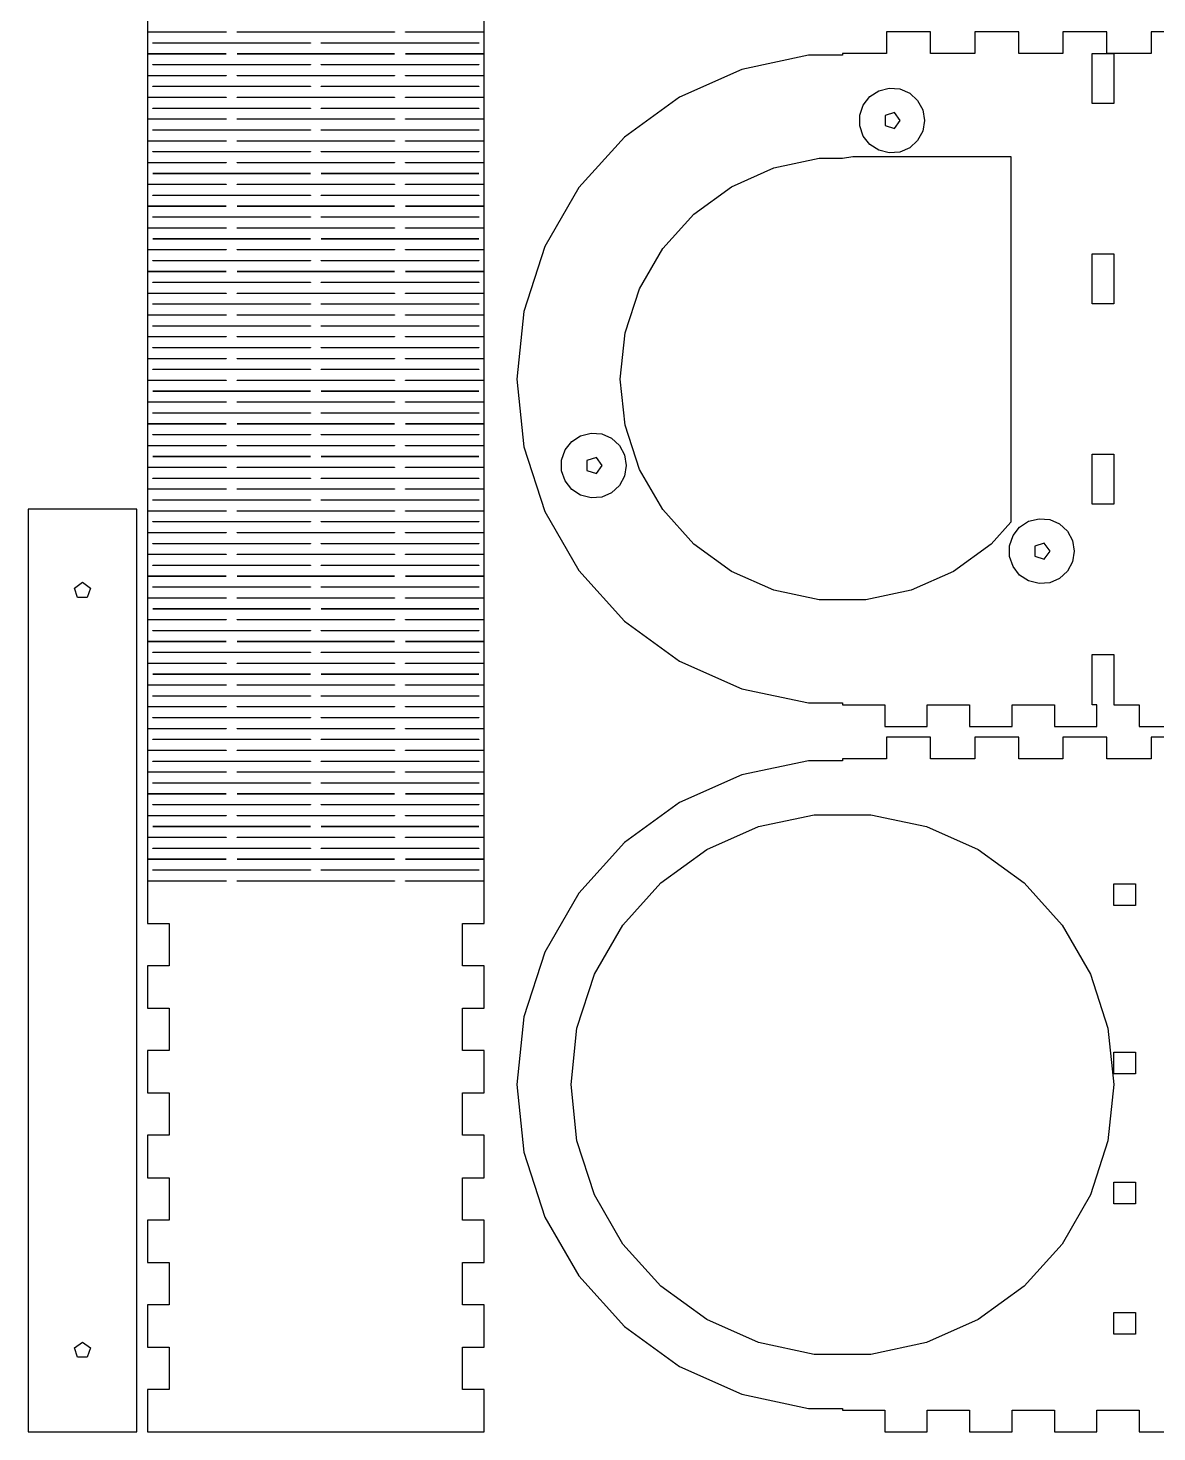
# Model space of a CAD drawing. Header units: metres. Extents: x -86 to 563, y 0 to 788.
# Drawn here: x -86 to 121.9, y 0 to 258.7 of the extents above; entities that cross this region are included whole.
import ezdxf

# ---------------------------------------------------------------- set-up
doc = ezdxf.new("R2010")
doc.units = ezdxf.units.M

msp = doc.modelspace()

# ---------------------------------------------------------------- linework, layer by layer
for p, q in [((-64, 261.922), (-64, 257.961)), ((-2, 257.961), (-2, 261.922)), ((-64, 257.961), (-49.5, 257.961)), ((-49.5, 257.911), (-64, 257.911)), ((-64, 257.911), (-64, 253.951)), ((-49.5, 257.961), (-49.5, 257.911)), ((-47.5, 257.911), (-47.5, 257.961)), ((-47.5, 257.961), (-18.5, 257.961)), ((-18.5, 257.911), (-47.5, 257.911)), ((-18.5, 257.961), (-18.5, 257.911)), ((-16.5, 257.911), (-16.5, 257.961)), ((-16.5, 257.961), (-2, 257.961)), ((-2, 257.911), (-16.5, 257.911)), ((-2, 253.951), (-2, 257.911)), ((80.24, 258), (72.12, 258)), ((72.12, 258), (72.12, 254)), ((80.24, 254), (80.24, 258)), ((96.48, 258), (88.36, 258)), ((88.36, 258), (88.36, 254)), ((96.48, 254), (96.48, 258)), ((112.72, 258), (104.6, 258)), ((104.6, 258), (104.6, 254)), ((112.72, 254), (112.72, 258)), ((128.96, 258), (120.84, 258)), ((120.84, 258), (120.84, 254)), ((-64, 253.951), (-49.5, 253.951)), ((-49.5, 253.901), (-64, 253.901)), ((-64, 253.901), (-64, 249.94)), ((-63, 255.906), (-63, 255.956)), ((-63, 255.956), (-34, 255.956)), ((-34, 255.906), (-63, 255.906)), ((-49.5, 253.951), (-49.5, 253.901)), ((-47.5, 253.901), (-47.5, 253.951)), ((-47.5, 253.951), (-18.5, 253.951)), ((-18.5, 253.901), (-47.5, 253.901)), ((-34, 255.956), (-34, 255.906)), ((-32, 255.906), (-32, 255.956)), ((-32, 255.956), (-3, 255.956)), ((-3, 255.906), (-32, 255.906)), ((-18.5, 253.951), (-18.5, 253.901)), ((-16.5, 253.901), (-16.5, 253.951)), ((-16.5, 253.951), (-2, 253.951)), ((-2, 253.901), (-16.5, 253.901)), ((-3, 255.956), (-3, 255.906)), ((-2, 249.94), (-2, 253.901)), ((57.7283, 253.671), (45.459, 251.063)), ((64, 253.671), (57.7283, 253.671)), ((72.12, 254), (64, 254)), ((64, 254), (64, 253.671)), ((88.36, 254), (80.24, 254)), ((104.6, 254), (96.48, 254)), ((110, 244.769), (110, 254)), ((110, 254), (114, 254)), ((120.84, 254), (112.72, 254)), ((114, 254), (114, 244.769)), ((-63, 251.895), (-63, 251.945)), ((-63, 251.945), (-34, 251.945)), ((-34, 251.895), (-63, 251.895)), ((-34, 251.945), (-34, 251.895)), ((-32, 251.895), (-32, 251.945)), ((-32, 251.945), (-3, 251.945)), ((-3, 251.895), (-32, 251.895)), ((-3, 251.945), (-3, 251.895)), ((45.459, 251.063), (34, 245.962)), ((-64, 249.94), (-49.5, 249.94)), ((-49.5, 249.89), (-64, 249.89)), ((-64, 249.89), (-64, 245.93)), ((-49.5, 249.94), (-49.5, 249.89)), ((-47.5, 249.89), (-47.5, 249.94)), ((-47.5, 249.94), (-18.5, 249.94)), ((-18.5, 249.89), (-47.5, 249.89)), ((-18.5, 249.94), (-18.5, 249.89)), ((-16.5, 249.89), (-16.5, 249.94)), ((-16.5, 249.94), (-2, 249.94)), ((-2, 249.89), (-16.5, 249.89)), ((-2, 245.93), (-2, 249.89)), ((-64, 245.93), (-49.5, 245.93)), ((-49.5, 245.88), (-64, 245.88)), ((-64, 245.88), (-64, 241.919)), ((-63, 247.885), (-63, 247.935)), ((-63, 247.935), (-34, 247.935)), ((-34, 247.885), (-63, 247.885)), ((-49.5, 245.93), (-49.5, 245.88)), ((-47.5, 245.88), (-47.5, 245.93)), ((-47.5, 245.93), (-18.5, 245.93)), ((-18.5, 245.88), (-47.5, 245.88)), ((-34, 247.935), (-34, 247.885)), ((-32, 247.885), (-32, 247.935)), ((-32, 247.935), (-3, 247.935)), ((-3, 247.885), (-32, 247.885)), ((-18.5, 245.93), (-18.5, 245.88)), ((-16.5, 245.88), (-16.5, 245.93)), ((-16.5, 245.93), (-2, 245.93)), ((-2, 245.88), (-16.5, 245.88)), ((-3, 247.935), (-3, 247.885)), ((-2, 241.919), (-2, 245.88)), ((34, 245.962), (23.8522, 238.589)), ((67.8326, 244.493), (69.0457, 246.051)), ((69.0457, 246.051), (70.6992, 247.131)), ((70.6992, 247.131), (72.6139, 247.616)), ((72.6139, 247.616), (74.5823, 247.453)), ((74.5823, 247.453), (76.3911, 246.66)), ((76.3911, 246.66), (77.8443, 245.322)), ((-63, 243.874), (-63, 243.924)), ((-63, 243.924), (-34, 243.924)), ((-34, 243.874), (-63, 243.874)), ((-34, 243.924), (-34, 243.874)), ((-32, 243.874), (-32, 243.924)), ((-32, 243.924), (-3, 243.924)), ((-3, 243.874), (-32, 243.874)), ((-3, 243.924), (-3, 243.874)), ((67.1913, 242.624), (67.8326, 244.493)), ((77.8443, 245.322), (78.7843, 243.585)), ((78.7843, 243.585), (79.1094, 241.637)), ((114, 244.769), (110, 244.769)), ((-64, 241.919), (-49.5, 241.919)), ((-49.5, 241.869), (-64, 241.869)), ((-64, 241.869), (-64, 237.908)), ((-49.5, 241.919), (-49.5, 241.869)), ((-47.5, 241.869), (-47.5, 241.919)), ((-47.5, 241.919), (-18.5, 241.919)), ((-18.5, 241.869), (-47.5, 241.869)), ((-18.5, 241.919), (-18.5, 241.869)), ((-16.5, 241.869), (-16.5, 241.919)), ((-16.5, 241.919), (-2, 241.919)), ((-2, 241.869), (-16.5, 241.869)), ((-2, 237.908), (-2, 241.869)), ((67.1913, 240.649), (67.1913, 242.624)), ((67.8326, 238.781), (67.1913, 240.649)), ((73.5884, 243.111), (71.8554, 242.548)), ((71.8554, 242.548), (71.8554, 240.726)), ((71.8554, 240.726), (73.5884, 240.163)), ((74.6594, 241.637), (73.5884, 243.111)), ((73.5884, 240.163), (74.6594, 241.637)), ((79.1094, 241.637), (78.7843, 239.689)), ((-63, 239.864), (-63, 239.914)), ((-63, 239.914), (-34, 239.914)), ((-34, 239.864), (-63, 239.864)), ((-34, 239.914), (-34, 239.864)), ((-32, 239.864), (-32, 239.914)), ((-32, 239.914), (-3, 239.914)), ((-3, 239.864), (-32, 239.864)), ((-3, 239.914), (-3, 239.864)), ((23.8522, 238.589), (15.459, 229.267)), ((69.0457, 237.222), (67.8326, 238.781)), ((78.7843, 239.689), (77.8443, 237.952)), ((-64, 237.908), (-49.5, 237.908)), ((-49.5, 237.858), (-64, 237.858)), ((-64, 237.858), (-64, 233.898)), ((-63, 235.853), (-63, 235.903)), ((-63, 235.903), (-34, 235.903)), ((-34, 235.853), (-63, 235.853)), ((-49.5, 237.908), (-49.5, 237.858)), ((-47.5, 237.858), (-47.5, 237.908)), ((-47.5, 237.908), (-18.5, 237.908)), ((-18.5, 237.858), (-47.5, 237.858)), ((-34, 235.903), (-34, 235.853)), ((-32, 235.853), (-32, 235.903)), ((-32, 235.903), (-3, 235.903)), ((-3, 235.853), (-32, 235.853)), ((-18.5, 237.908), (-18.5, 237.858)), ((-16.5, 237.858), (-16.5, 237.908)), ((-16.5, 237.908), (-2, 237.908)), ((-2, 237.858), (-16.5, 237.858)), ((-3, 235.903), (-3, 235.853)), ((-2, 233.898), (-2, 237.858)), ((70.6992, 236.142), (69.0457, 237.222)), ((72.6139, 235.657), (70.6992, 236.142)), ((74.5823, 235.82), (72.6139, 235.657)), ((76.3911, 236.614), (74.5823, 235.82)), ((77.8443, 237.952), (76.3911, 236.614)), ((-64, 233.898), (-49.5, 233.898)), ((-49.5, 233.848), (-64, 233.848)), ((-64, 233.848), (-64, 229.887)), ((-49.5, 233.898), (-49.5, 233.848)), ((-47.5, 233.848), (-47.5, 233.898)), ((-47.5, 233.898), (-18.5, 233.898)), ((-18.5, 233.848), (-47.5, 233.848)), ((-18.5, 233.898), (-18.5, 233.848)), ((-16.5, 233.848), (-16.5, 233.898)), ((-16.5, 233.898), (-2, 233.898)), ((-2, 233.848), (-16.5, 233.848)), ((-2, 229.887), (-2, 233.848)), ((43.5413, 229.435), (51.3558, 232.915)), ((51.3558, 232.915), (59.7229, 234.693)), ((59.7229, 234.693), (64, 234.693)), ((64, 234.693), (65.9369, 235)), ((65.9369, 235), (95, 235)), ((95, 235), (95, 167.614)), ((-63, 231.843), (-63, 231.893)), ((-63, 231.893), (-34, 231.893)), ((-34, 231.843), (-63, 231.843)), ((-34, 231.893), (-34, 231.843)), ((-32, 231.843), (-32, 231.893)), ((-32, 231.893), (-3, 231.893)), ((-3, 231.843), (-32, 231.843)), ((-3, 231.893), (-3, 231.843)), ((-64, 229.887), (-49.5, 229.887)), ((-49.5, 229.837), (-64, 229.837)), ((-64, 229.837), (-64, 225.877)), ((-63, 227.832), (-63, 227.882)), ((-63, 227.882), (-34, 227.882)), ((-34, 227.832), (-63, 227.832)), ((-49.5, 229.887), (-49.5, 229.837)), ((-47.5, 229.837), (-47.5, 229.887)), ((-47.5, 229.887), (-18.5, 229.887)), ((-18.5, 229.837), (-47.5, 229.837)), ((-34, 227.882), (-34, 227.832)), ((-32, 227.832), (-32, 227.882)), ((-32, 227.882), (-3, 227.882)), ((-3, 227.832), (-32, 227.832)), ((-18.5, 229.887), (-18.5, 229.837)), ((-16.5, 229.837), (-16.5, 229.887)), ((-16.5, 229.887), (-2, 229.887)), ((-2, 229.837), (-16.5, 229.837)), ((-3, 227.882), (-3, 227.832)), ((-2, 225.877), (-2, 229.837)), ((15.459, 229.267), (9.1873, 218.404)), ((36.6209, 224.408), (43.5413, 229.435)), ((-64, 225.877), (-49.5, 225.877)), ((-49.5, 225.827), (-64, 225.827)), ((-64, 225.827), (-64, 221.866)), ((-49.5, 225.877), (-49.5, 225.827)), ((-47.5, 225.827), (-47.5, 225.877)), ((-47.5, 225.877), (-18.5, 225.877)), ((-18.5, 225.827), (-47.5, 225.827)), ((-18.5, 225.877), (-18.5, 225.827)), ((-16.5, 225.827), (-16.5, 225.877)), ((-16.5, 225.877), (-2, 225.877)), ((-2, 225.827), (-16.5, 225.827)), ((-2, 221.866), (-2, 225.827)), ((-63, 223.822), (-63, 223.872)), ((-63, 223.872), (-34, 223.872)), ((-34, 223.822), (-63, 223.822)), ((-34, 223.872), (-34, 223.822)), ((-32, 223.822), (-32, 223.872)), ((-32, 223.872), (-3, 223.872)), ((-3, 223.822), (-32, 223.822)), ((-3, 223.872), (-3, 223.822)), ((30.8971, 218.051), (36.6209, 224.408)), ((-64, 221.866), (-49.5, 221.866)), ((-49.5, 221.816), (-64, 221.816)), ((-64, 221.816), (-64, 217.856)), ((-49.5, 221.866), (-49.5, 221.816)), ((-47.5, 221.816), (-47.5, 221.866)), ((-47.5, 221.866), (-18.5, 221.866)), ((-18.5, 221.816), (-47.5, 221.816)), ((-18.5, 221.866), (-18.5, 221.816)), ((-16.5, 221.816), (-16.5, 221.866)), ((-16.5, 221.866), (-2, 221.866)), ((-2, 221.816), (-16.5, 221.816)), ((-2, 217.856), (-2, 221.816)), ((-64, 217.856), (-49.5, 217.856)), ((-49.5, 217.806), (-64, 217.806)), ((-64, 217.806), (-64, 213.845)), ((-63, 219.811), (-63, 219.861)), ((-63, 219.861), (-34, 219.861)), ((-34, 219.811), (-63, 219.811)), ((-49.5, 217.856), (-49.5, 217.806)), ((-47.5, 217.806), (-47.5, 217.856)), ((-47.5, 217.856), (-18.5, 217.856)), ((-18.5, 217.806), (-47.5, 217.806)), ((-34, 219.861), (-34, 219.811)), ((-32, 219.811), (-32, 219.861)), ((-32, 219.861), (-3, 219.861)), ((-3, 219.811), (-32, 219.811)), ((-18.5, 217.856), (-18.5, 217.806)), ((-16.5, 217.806), (-16.5, 217.856)), ((-16.5, 217.856), (-2, 217.856)), ((-2, 217.806), (-16.5, 217.806)), ((-3, 219.861), (-3, 219.811)), ((-2, 213.845), (-2, 217.806)), ((9.1873, 218.404), (5.3111, 206.475)), ((26.6201, 210.643), (30.8971, 218.051)), ((-63, 215.8), (-63, 215.85)), ((-63, 215.85), (-34, 215.85)), ((-34, 215.8), (-63, 215.8)), ((-34, 215.85), (-34, 215.8)), ((-32, 215.8), (-32, 215.85)), ((-32, 215.85), (-3, 215.85)), ((-3, 215.8), (-32, 215.8)), ((-3, 215.85), (-3, 215.8)), ((110, 207.846), (110, 217.077)), ((110, 217.077), (114, 217.077)), ((114, 217.077), (114, 207.846)), ((-64, 213.845), (-49.5, 213.845)), ((-49.5, 213.795), (-64, 213.795)), ((-64, 213.795), (-64, 209.835)), ((-49.5, 213.845), (-49.5, 213.795)), ((-47.5, 213.795), (-47.5, 213.845)), ((-47.5, 213.845), (-18.5, 213.845)), ((-18.5, 213.795), (-47.5, 213.795)), ((-18.5, 213.845), (-18.5, 213.795)), ((-16.5, 213.795), (-16.5, 213.845)), ((-16.5, 213.845), (-2, 213.845)), ((-2, 213.795), (-16.5, 213.795)), ((-2, 209.835), (-2, 213.795)), ((-64, 209.835), (-49.5, 209.835)), ((-49.5, 209.785), (-64, 209.785)), ((-64, 209.785), (-64, 205.824)), ((-63, 211.79), (-63, 211.84)), ((-63, 211.84), (-34, 211.84)), ((-34, 211.79), (-63, 211.79)), ((-49.5, 209.835), (-49.5, 209.785)), ((-47.5, 209.785), (-47.5, 209.835)), ((-47.5, 209.835), (-18.5, 209.835)), ((-18.5, 209.785), (-47.5, 209.785)), ((-34, 211.84), (-34, 211.79)), ((-32, 211.79), (-32, 211.84)), ((-32, 211.84), (-3, 211.84)), ((-3, 211.79), (-32, 211.79)), ((-18.5, 209.835), (-18.5, 209.785)), ((-16.5, 209.785), (-16.5, 209.835)), ((-16.5, 209.835), (-2, 209.835)), ((-2, 209.785), (-16.5, 209.785)), ((-3, 211.84), (-3, 211.79)), ((-2, 205.824), (-2, 209.785)), ((23.9768, 202.507), (26.6201, 210.643)), ((-63, 207.779), (-63, 207.829)), ((-63, 207.829), (-34, 207.829)), ((-34, 207.779), (-63, 207.779)), ((-34, 207.829), (-34, 207.779)), ((-32, 207.779), (-32, 207.829)), ((-32, 207.829), (-3, 207.829)), ((-3, 207.779), (-32, 207.779)), ((-3, 207.829), (-3, 207.779)), ((114, 207.846), (110, 207.846)), ((-64, 205.824), (-49.5, 205.824)), ((-49.5, 205.774), (-64, 205.774)), ((-64, 205.774), (-64, 201.814)), ((-49.5, 205.824), (-49.5, 205.774)), ((-47.5, 205.774), (-47.5, 205.824)), ((-47.5, 205.824), (-18.5, 205.824)), ((-18.5, 205.774), (-47.5, 205.774)), ((-18.5, 205.824), (-18.5, 205.774)), ((-16.5, 205.774), (-16.5, 205.824)), ((-16.5, 205.824), (-2, 205.824)), ((-2, 205.774), (-16.5, 205.774)), ((-2, 201.814), (-2, 205.774)), ((5.3111, 206.475), (4, 194)), ((-64, 201.814), (-49.5, 201.814)), ((-49.5, 201.764), (-64, 201.764)), ((-64, 201.764), (-64, 197.803)), ((-63, 203.769), (-63, 203.819)), ((-63, 203.819), (-34, 203.819)), ((-34, 203.769), (-63, 203.769)), ((-49.5, 201.814), (-49.5, 201.764)), ((-47.5, 201.764), (-47.5, 201.814)), ((-47.5, 201.814), (-18.5, 201.814)), ((-18.5, 201.764), (-47.5, 201.764)), ((-34, 203.819), (-34, 203.769)), ((-32, 203.769), (-32, 203.819)), ((-32, 203.819), (-3, 203.819)), ((-3, 203.769), (-32, 203.769)), ((-18.5, 201.814), (-18.5, 201.764)), ((-16.5, 201.764), (-16.5, 201.814)), ((-16.5, 201.814), (-2, 201.814)), ((-2, 201.764), (-16.5, 201.764)), ((-3, 203.819), (-3, 203.769)), ((-2, 197.803), (-2, 201.764)), ((23.0826, 194), (23.9768, 202.507)), ((-63, 199.758), (-63, 199.808)), ((-63, 199.808), (-34, 199.808)), ((-34, 199.758), (-63, 199.758)), ((-34, 199.808), (-34, 199.758)), ((-32, 199.758), (-32, 199.808)), ((-32, 199.808), (-3, 199.808)), ((-3, 199.758), (-32, 199.758)), ((-3, 199.808), (-3, 199.758)), ((-64, 197.803), (-49.5, 197.803)), ((-49.5, 197.753), (-64, 197.753)), ((-64, 197.753), (-64, 193.792)), ((-49.5, 197.803), (-49.5, 197.753)), ((-47.5, 197.753), (-47.5, 197.803)), ((-47.5, 197.803), (-18.5, 197.803)), ((-18.5, 197.753), (-47.5, 197.753)), ((-18.5, 197.803), (-18.5, 197.753)), ((-16.5, 197.753), (-16.5, 197.803)), ((-16.5, 197.803), (-2, 197.803)), ((-2, 197.753), (-16.5, 197.753)), ((-2, 193.792), (-2, 197.753)), ((-63, 195.748), (-63, 195.798)), ((-63, 195.798), (-34, 195.798)), ((-34, 195.748), (-63, 195.748)), ((-34, 195.798), (-34, 195.748)), ((-32, 195.748), (-32, 195.798)), ((-32, 195.798), (-3, 195.798)), ((-3, 195.748), (-32, 195.748)), ((-3, 195.798), (-3, 195.748)), ((4, 194), (5.3111, 181.525)), ((23.9768, 185.493), (23.0826, 194)), ((-64, 193.792), (-49.5, 193.792)), ((-49.5, 193.742), (-64, 193.742)), ((-64, 193.742), (-64, 189.782)), ((-63, 191.737), (-63, 191.787)), ((-63, 191.787), (-34, 191.787)), ((-34, 191.737), (-63, 191.737)), ((-49.5, 193.792), (-49.5, 193.742)), ((-47.5, 193.742), (-47.5, 193.792)), ((-47.5, 193.792), (-18.5, 193.792)), ((-18.5, 193.742), (-47.5, 193.742)), ((-34, 191.787), (-34, 191.737)), ((-32, 191.737), (-32, 191.787)), ((-32, 191.787), (-3, 191.787)), ((-3, 191.737), (-32, 191.737)), ((-18.5, 193.792), (-18.5, 193.742)), ((-16.5, 193.742), (-16.5, 193.792)), ((-16.5, 193.792), (-2, 193.792)), ((-2, 193.742), (-16.5, 193.742)), ((-3, 191.787), (-3, 191.737)), ((-2, 189.782), (-2, 193.742)), ((-64, 189.782), (-49.5, 189.782)), ((-49.5, 189.732), (-64, 189.732)), ((-64, 189.732), (-64, 185.771)), ((-49.5, 189.782), (-49.5, 189.732)), ((-47.5, 189.732), (-47.5, 189.782)), ((-47.5, 189.782), (-18.5, 189.782)), ((-18.5, 189.732), (-47.5, 189.732)), ((-18.5, 189.782), (-18.5, 189.732)), ((-16.5, 189.732), (-16.5, 189.782)), ((-16.5, 189.782), (-2, 189.782)), ((-2, 189.732), (-16.5, 189.732)), ((-2, 185.771), (-2, 189.732)), ((-63, 187.727), (-63, 187.777)), ((-63, 187.777), (-34, 187.777)), ((-34, 187.727), (-63, 187.727)), ((-34, 187.777), (-34, 187.727)), ((-32, 187.727), (-32, 187.777)), ((-32, 187.777), (-3, 187.777)), ((-3, 187.727), (-32, 187.727)), ((-3, 187.777), (-3, 187.727)), ((-64, 185.771), (-49.5, 185.771)), ((-49.5, 185.721), (-64, 185.721)), ((-64, 185.721), (-64, 181.761)), ((-63, 183.716), (-63, 183.766)), ((-63, 183.766), (-34, 183.766)), ((-34, 183.716), (-63, 183.716)), ((-49.5, 185.771), (-49.5, 185.721)), ((-47.5, 185.721), (-47.5, 185.771)), ((-47.5, 185.771), (-18.5, 185.771)), ((-18.5, 185.721), (-47.5, 185.721)), ((-34, 183.766), (-34, 183.716)), ((-32, 183.716), (-32, 183.766)), ((-32, 183.766), (-3, 183.766)), ((-3, 183.716), (-32, 183.716)), ((-18.5, 185.771), (-18.5, 185.721)), ((-16.5, 185.721), (-16.5, 185.771)), ((-16.5, 185.771), (-2, 185.771)), ((-2, 185.721), (-16.5, 185.721)), ((-3, 183.766), (-3, 183.716)), ((-2, 181.761), (-2, 185.721)), ((15.7804, 183.565), (17.6951, 184.05)), ((17.6951, 184.05), (19.6635, 183.887)), ((19.6635, 183.887), (21.4723, 183.094)), ((26.6201, 177.357), (23.9768, 185.493)), ((-64, 181.761), (-49.5, 181.761)), ((-49.5, 181.711), (-64, 181.711)), ((-64, 181.711), (-64, 177.75)), ((-49.5, 181.761), (-49.5, 181.711)), ((-47.5, 181.711), (-47.5, 181.761)), ((-47.5, 181.761), (-18.5, 181.761)), ((-18.5, 181.711), (-47.5, 181.711)), ((-18.5, 181.761), (-18.5, 181.711)), ((-16.5, 181.711), (-16.5, 181.761)), ((-16.5, 181.761), (-2, 181.761)), ((-2, 181.711), (-16.5, 181.711)), ((-2, 177.75), (-2, 181.711)), ((5.3111, 181.525), (9.1873, 169.596)), ((12.9137, 180.926), (14.1269, 182.485)), ((14.1269, 182.485), (15.7804, 183.565)), ((21.4723, 183.094), (22.9254, 181.756)), ((22.9254, 181.756), (23.8655, 180.019)), ((-63, 179.706), (-63, 179.756)), ((-63, 179.756), (-34, 179.756)), ((-34, 179.706), (-63, 179.706)), ((-34, 179.756), (-34, 179.706)), ((-32, 179.706), (-32, 179.756)), ((-32, 179.756), (-3, 179.756)), ((-3, 179.706), (-32, 179.706)), ((-3, 179.756), (-3, 179.706)), ((12.2724, 179.058), (12.9137, 180.926)), ((12.2724, 177.083), (12.2724, 179.058)), ((18.6695, 179.545), (16.9366, 178.982)), ((16.9366, 178.982), (16.9366, 177.16)), ((19.7406, 178.071), (18.6695, 179.545)), ((23.8655, 180.019), (24.1906, 178.071)), ((110, 170.923), (110, 180.154)), ((110, 180.154), (114, 180.154)), ((114, 180.154), (114, 170.923)), ((-64, 177.75), (-49.5, 177.75)), ((-49.5, 177.7), (-64, 177.7)), ((-64, 177.7), (-64, 173.74)), ((-49.5, 177.75), (-49.5, 177.7)), ((-47.5, 177.7), (-47.5, 177.75)), ((-47.5, 177.75), (-18.5, 177.75)), ((-18.5, 177.7), (-47.5, 177.7)), ((-18.5, 177.75), (-18.5, 177.7)), ((-16.5, 177.7), (-16.5, 177.75)), ((-16.5, 177.75), (-2, 177.75)), ((-2, 177.7), (-16.5, 177.7)), ((-2, 173.74), (-2, 177.7)), ((12.9137, 175.215), (12.2724, 177.083)), ((16.9366, 177.16), (18.6695, 176.596)), ((18.6695, 176.596), (19.7406, 178.071)), ((23.8655, 176.122), (22.9254, 174.385)), ((24.1906, 178.071), (23.8655, 176.122)), ((30.8971, 169.949), (26.6201, 177.357)), ((-64, 173.74), (-49.5, 173.74)), ((-49.5, 173.69), (-64, 173.69)), ((-64, 173.69), (-64, 169.729)), ((-63, 175.695), (-63, 175.745)), ((-63, 175.745), (-34, 175.745)), ((-34, 175.695), (-63, 175.695)), ((-49.5, 173.74), (-49.5, 173.69)), ((-47.5, 173.69), (-47.5, 173.74)), ((-47.5, 173.74), (-18.5, 173.74)), ((-18.5, 173.69), (-47.5, 173.69)), ((-34, 175.745), (-34, 175.695)), ((-32, 175.695), (-32, 175.745)), ((-32, 175.745), (-3, 175.745)), ((-3, 175.695), (-32, 175.695)), ((-18.5, 173.74), (-18.5, 173.69)), ((-16.5, 173.69), (-16.5, 173.74)), ((-16.5, 173.74), (-2, 173.74)), ((-2, 173.69), (-16.5, 173.69)), ((-3, 175.745), (-3, 175.695)), ((-2, 169.729), (-2, 173.69)), ((14.1269, 173.656), (12.9137, 175.215)), ((15.7804, 172.576), (14.1269, 173.656)), ((22.9254, 174.385), (21.4723, 173.048)), ((-63, 171.684), (-63, 171.734)), ((-63, 171.734), (-34, 171.734)), ((-34, 171.684), (-63, 171.684)), ((-34, 171.734), (-34, 171.684)), ((-32, 171.684), (-32, 171.734)), ((-32, 171.734), (-3, 171.734)), ((-3, 171.684), (-32, 171.684)), ((-3, 171.734), (-3, 171.684)), ((17.6951, 172.091), (15.7804, 172.576)), ((19.6635, 172.254), (17.6951, 172.091)), ((21.4723, 173.048), (19.6635, 172.254)), ((114, 170.923), (110, 170.923)), ((-66, 170), (-86, 170)), ((-86, 170), (-86, 0)), ((-66, 0), (-66, 170)), ((-64, 169.729), (-49.5, 169.729)), ((-49.5, 169.679), (-64, 169.679)), ((-64, 169.679), (-64, 165.719)), ((-49.5, 169.729), (-49.5, 169.679)), ((-47.5, 169.679), (-47.5, 169.729)), ((-47.5, 169.729), (-18.5, 169.729)), ((-18.5, 169.679), (-47.5, 169.679)), ((-18.5, 169.729), (-18.5, 169.679)), ((-16.5, 169.679), (-16.5, 169.729)), ((-16.5, 169.729), (-2, 169.729)), ((-2, 169.679), (-16.5, 169.679)), ((-2, 165.719), (-2, 169.679)), ((9.1873, 169.596), (15.459, 158.733)), ((36.6209, 163.592), (30.8971, 169.949)), ((98.2898, 167.787), (100.205, 168.272)), ((100.205, 168.272), (102.173, 168.109)), ((-64, 165.719), (-49.5, 165.719)), ((-49.5, 165.669), (-64, 165.669)), ((-64, 165.669), (-64, 161.708)), ((-63, 167.674), (-63, 167.724)), ((-63, 167.724), (-34, 167.724)), ((-34, 167.674), (-63, 167.674)), ((-49.5, 165.719), (-49.5, 165.669)), ((-47.5, 165.669), (-47.5, 165.719)), ((-47.5, 165.719), (-18.5, 165.719)), ((-18.5, 165.669), (-47.5, 165.669)), ((-34, 167.724), (-34, 167.674)), ((-32, 167.674), (-32, 167.724)), ((-32, 167.724), (-3, 167.724)), ((-3, 167.674), (-32, 167.674)), ((-18.5, 165.719), (-18.5, 165.669)), ((-16.5, 165.669), (-16.5, 165.719)), ((-16.5, 165.719), (-2, 165.719)), ((-2, 165.669), (-16.5, 165.669)), ((-3, 167.724), (-3, 167.674)), ((-2, 161.708), (-2, 165.669)), ((95, 167.614), (91.3791, 163.592)), ((95.4232, 165.148), (96.6363, 166.707)), ((96.6363, 166.707), (98.2898, 167.787)), ((102.173, 168.109), (103.982, 167.316)), ((103.982, 167.316), (105.435, 165.978)), ((105.435, 165.978), (106.375, 164.241)), ((-63, 163.663), (-63, 163.713)), ((-63, 163.713), (-34, 163.713)), ((-34, 163.663), (-63, 163.663)), ((-34, 163.713), (-34, 163.663)), ((-32, 163.663), (-32, 163.713)), ((-32, 163.713), (-3, 163.713)), ((-3, 163.663), (-32, 163.663)), ((-3, 163.713), (-3, 163.663)), ((43.5413, 158.564), (36.6209, 163.592)), ((91.3791, 163.592), (84.4587, 158.564)), ((94.7818, 163.28), (95.4232, 165.148)), ((94.7818, 161.305), (94.7818, 163.28)), ((101.179, 163.767), (99.446, 163.204)), ((99.446, 163.204), (99.446, 161.382)), ((102.25, 162.293), (101.179, 163.767)), ((106.375, 164.241), (106.7, 162.293)), ((-64, 161.708), (-49.5, 161.708)), ((-49.5, 161.658), (-64, 161.658)), ((-64, 161.658), (-64, 157.698)), ((-49.5, 161.708), (-49.5, 161.658)), ((-47.5, 161.658), (-47.5, 161.708)), ((-47.5, 161.708), (-18.5, 161.708)), ((-18.5, 161.658), (-47.5, 161.658)), ((-18.5, 161.708), (-18.5, 161.658)), ((-16.5, 161.658), (-16.5, 161.708)), ((-16.5, 161.708), (-2, 161.708)), ((-2, 161.658), (-16.5, 161.658)), ((-2, 157.698), (-2, 161.658)), ((95.4232, 159.437), (94.7818, 161.305)), ((99.446, 161.382), (101.179, 160.818)), ((101.179, 160.818), (102.25, 162.293)), ((106.7, 162.293), (106.375, 160.344)), ((-63, 159.653), (-63, 159.703)), ((-63, 159.703), (-34, 159.703)), ((-34, 159.653), (-63, 159.653)), ((-34, 159.703), (-34, 159.653)), ((-32, 159.653), (-32, 159.703)), ((-32, 159.703), (-3, 159.703)), ((-3, 159.653), (-32, 159.653)), ((-3, 159.703), (-3, 159.653)), ((15.459, 158.733), (23.8522, 149.411)), ((51.3558, 155.085), (43.5413, 158.564)), ((84.4587, 158.564), (76.6441, 155.085)), ((96.6363, 157.878), (95.4232, 159.437)), ((98.2898, 156.798), (96.6363, 157.878)), ((105.435, 158.607), (103.982, 157.27)), ((106.375, 160.344), (105.435, 158.607)), ((-77.4741, 155.479), (-76, 156.55)), ((-76.911, 153.746), (-77.4741, 155.479)), ((-76, 156.55), (-74.5258, 155.479)), ((-74.5258, 155.479), (-75.0889, 153.746)), ((-64, 157.698), (-49.5, 157.698)), ((-49.5, 157.648), (-64, 157.648)), ((-64, 157.648), (-64, 153.687)), ((-63, 155.642), (-63, 155.692)), ((-63, 155.692), (-34, 155.692)), ((-34, 155.642), (-63, 155.642)), ((-49.5, 157.698), (-49.5, 157.648)), ((-47.5, 157.648), (-47.5, 157.698)), ((-47.5, 157.698), (-18.5, 157.698)), ((-18.5, 157.648), (-47.5, 157.648)), ((-34, 155.692), (-34, 155.642)), ((-32, 155.642), (-32, 155.692)), ((-32, 155.692), (-3, 155.692)), ((-3, 155.642), (-32, 155.642)), ((-18.5, 157.698), (-18.5, 157.648)), ((-16.5, 157.648), (-16.5, 157.698)), ((-16.5, 157.698), (-2, 157.698)), ((-2, 157.648), (-16.5, 157.648)), ((-3, 155.692), (-3, 155.642)), ((-2, 153.687), (-2, 157.648)), ((100.205, 156.313), (98.2898, 156.798)), ((102.173, 156.476), (100.205, 156.313)), ((103.982, 157.27), (102.173, 156.476)), ((-75.0889, 153.746), (-76.911, 153.746)), ((-64, 153.687), (-49.5, 153.687)), ((-49.5, 153.637), (-64, 153.637)), ((-64, 153.637), (-64, 149.676)), ((-49.5, 153.687), (-49.5, 153.637)), ((-47.5, 153.637), (-47.5, 153.687)), ((-47.5, 153.687), (-18.5, 153.687)), ((-18.5, 153.637), (-47.5, 153.637)), ((-18.5, 153.687), (-18.5, 153.637)), ((-16.5, 153.637), (-16.5, 153.687)), ((-16.5, 153.687), (-2, 153.687)), ((-2, 153.637), (-16.5, 153.637)), ((-2, 149.676), (-2, 153.637)), ((59.7229, 153.307), (51.3558, 155.085)), ((68.277, 153.307), (59.7229, 153.307)), ((76.6441, 155.085), (68.277, 153.307)), ((-63, 151.632), (-63, 151.682)), ((-63, 151.682), (-34, 151.682)), ((-34, 151.632), (-63, 151.632)), ((-34, 151.682), (-34, 151.632)), ((-32, 151.632), (-32, 151.682)), ((-32, 151.682), (-3, 151.682)), ((-3, 151.632), (-32, 151.632)), ((-3, 151.682), (-3, 151.632)), ((-64, 149.676), (-49.5, 149.676)), ((-49.5, 149.627), (-64, 149.627)), ((-64, 149.627), (-64, 145.666)), ((-63, 147.621), (-63, 147.671)), ((-63, 147.671), (-34, 147.671)), ((-34, 147.621), (-63, 147.621)), ((-49.5, 149.676), (-49.5, 149.627)), ((-47.5, 149.627), (-47.5, 149.676)), ((-47.5, 149.676), (-18.5, 149.676)), ((-18.5, 149.627), (-47.5, 149.627)), ((-34, 147.671), (-34, 147.621)), ((-32, 147.621), (-32, 147.671)), ((-32, 147.671), (-3, 147.671)), ((-3, 147.621), (-32, 147.621)), ((-18.5, 149.676), (-18.5, 149.627)), ((-16.5, 149.627), (-16.5, 149.676)), ((-16.5, 149.676), (-2, 149.676)), ((-2, 149.627), (-16.5, 149.627)), ((-3, 147.671), (-3, 147.621)), ((-2, 145.666), (-2, 149.627)), ((23.8522, 149.411), (34, 142.038)), ((-64, 145.666), (-49.5, 145.666)), ((-49.5, 145.616), (-64, 145.616)), ((-64, 145.616), (-64, 141.655)), ((-49.5, 145.666), (-49.5, 145.616)), ((-47.5, 145.616), (-47.5, 145.666)), ((-47.5, 145.666), (-18.5, 145.666)), ((-18.5, 145.616), (-47.5, 145.616)), ((-18.5, 145.666), (-18.5, 145.616)), ((-16.5, 145.616), (-16.5, 145.666)), ((-16.5, 145.666), (-2, 145.666)), ((-2, 145.616), (-16.5, 145.616)), ((-2, 141.655), (-2, 145.616)), ((-63, 143.611), (-63, 143.661)), ((-63, 143.661), (-34, 143.661)), ((-34, 143.611), (-63, 143.611)), ((-34, 143.661), (-34, 143.611)), ((-32, 143.611), (-32, 143.661)), ((-32, 143.661), (-3, 143.661)), ((-3, 143.611), (-32, 143.611)), ((-3, 143.661), (-3, 143.611)), ((110, 134), (110, 143.231)), ((110, 143.231), (114, 143.231)), ((114, 143.231), (114, 134)), ((-64, 141.655), (-49.5, 141.655)), ((-49.5, 141.605), (-64, 141.605)), ((-64, 141.605), (-64, 137.645)), ((-49.5, 141.655), (-49.5, 141.605)), ((-47.5, 141.605), (-47.5, 141.655)), ((-47.5, 141.655), (-18.5, 141.655)), ((-18.5, 141.605), (-47.5, 141.605)), ((-18.5, 141.655), (-18.5, 141.605)), ((-16.5, 141.605), (-16.5, 141.655)), ((-16.5, 141.655), (-2, 141.655)), ((-2, 141.605), (-16.5, 141.605)), ((-2, 137.645), (-2, 141.605)), ((34, 142.038), (45.459, 136.937)), ((-64, 137.645), (-49.5, 137.645)), ((-49.5, 137.595), (-64, 137.595)), ((-64, 137.595), (-64, 133.634)), ((-63, 139.6), (-63, 139.65)), ((-63, 139.65), (-34, 139.65)), ((-34, 139.6), (-63, 139.6)), ((-49.5, 137.645), (-49.5, 137.595)), ((-47.5, 137.595), (-47.5, 137.645)), ((-47.5, 137.645), (-18.5, 137.645)), ((-18.5, 137.595), (-47.5, 137.595)), ((-34, 139.65), (-34, 139.6)), ((-32, 139.6), (-32, 139.65)), ((-32, 139.65), (-3, 139.65)), ((-3, 139.6), (-32, 139.6)), ((-18.5, 137.645), (-18.5, 137.595)), ((-16.5, 137.595), (-16.5, 137.645)), ((-16.5, 137.645), (-2, 137.645)), ((-2, 137.595), (-16.5, 137.595)), ((-3, 139.65), (-3, 139.6)), ((-2, 133.634), (-2, 137.595)), ((-63, 135.59), (-63, 135.64)), ((-63, 135.64), (-34, 135.64)), ((-34, 135.59), (-63, 135.59)), ((-34, 135.64), (-34, 135.59)), ((-32, 135.59), (-32, 135.64)), ((-32, 135.64), (-3, 135.64)), ((-3, 135.59), (-32, 135.59)), ((-3, 135.64), (-3, 135.59)), ((45.459, 136.937), (57.7283, 134.329)), ((-64, 133.634), (-49.5, 133.634)), ((-49.5, 133.584), (-64, 133.584)), ((-64, 133.584), (-64, 129.624)), ((-49.5, 133.634), (-49.5, 133.584)), ((-47.5, 133.584), (-47.5, 133.634)), ((-47.5, 133.634), (-18.5, 133.634)), ((-18.5, 133.584), (-47.5, 133.584)), ((-18.5, 133.634), (-18.5, 133.584)), ((-16.5, 133.584), (-16.5, 133.634)), ((-16.5, 133.634), (-2, 133.634)), ((-2, 133.584), (-16.5, 133.584)), ((-2, 129.624), (-2, 133.584)), ((57.7283, 134.329), (64, 134.329)), ((64, 134.329), (64, 134)), ((64, 134), (71.8077, 134)), ((71.8077, 134), (71.8077, 130)), ((79.6154, 134), (87.4231, 134)), ((79.6154, 130), (79.6154, 134)), ((87.4231, 134), (87.4231, 130)), ((95.2308, 130), (95.2308, 134)), ((95.2308, 134), (103.038, 134)), ((103.038, 134), (103.038, 130)), ((110.846, 134), (110, 134)), ((110.846, 130), (110.846, 134)), ((114, 134), (118.654, 134)), ((118.654, 134), (118.654, 130)), ((-64, 129.624), (-49.5, 129.624)), ((-49.5, 129.574), (-64, 129.574)), ((-64, 129.574), (-64, 125.613)), ((-63, 131.579), (-63, 131.629)), ((-63, 131.629), (-34, 131.629)), ((-34, 131.579), (-63, 131.579)), ((-49.5, 129.624), (-49.5, 129.574)), ((-47.5, 129.574), (-47.5, 129.624)), ((-47.5, 129.624), (-18.5, 129.624)), ((-18.5, 129.574), (-47.5, 129.574)), ((-34, 131.629), (-34, 131.579)), ((-32, 131.579), (-32, 131.629)), ((-32, 131.629), (-3, 131.629)), ((-3, 131.579), (-32, 131.579)), ((-18.5, 129.624), (-18.5, 129.574)), ((-16.5, 129.574), (-16.5, 129.624)), ((-16.5, 129.624), (-2, 129.624)), ((-2, 129.574), (-16.5, 129.574)), ((-3, 131.629), (-3, 131.579)), ((-2, 125.613), (-2, 129.574)), ((71.8077, 130), (79.6154, 130)), ((87.4231, 130), (95.2308, 130)), ((103.038, 130), (110.846, 130)), ((118.654, 130), (126.462, 130)), ((-63, 127.569), (-63, 127.619)), ((-63, 127.619), (-34, 127.619)), ((-34, 127.569), (-63, 127.569)), ((-34, 127.619), (-34, 127.569)), ((-32, 127.569), (-32, 127.619)), ((-32, 127.619), (-3, 127.619)), ((-3, 127.569), (-32, 127.569)), ((-3, 127.619), (-3, 127.569)), ((80.24, 128), (72.12, 128)), ((72.12, 128), (72.12, 124)), ((80.24, 124), (80.24, 128)), ((96.48, 128), (88.36, 128)), ((88.36, 128), (88.36, 124)), ((96.48, 124), (96.48, 128)), ((112.72, 128), (104.6, 128)), ((104.6, 128), (104.6, 124)), ((112.72, 124), (112.72, 128)), ((128.96, 128), (120.84, 128)), ((120.84, 128), (120.84, 124)), ((-64, 125.613), (-49.5, 125.613)), ((-49.5, 125.563), (-64, 125.563)), ((-64, 125.563), (-64, 121.603)), ((-49.5, 125.613), (-49.5, 125.563)), ((-47.5, 125.563), (-47.5, 125.613)), ((-47.5, 125.613), (-18.5, 125.613)), ((-18.5, 125.563), (-47.5, 125.563)), ((-18.5, 125.613), (-18.5, 125.563)), ((-16.5, 125.563), (-16.5, 125.613)), ((-16.5, 125.613), (-2, 125.613)), ((-2, 125.563), (-16.5, 125.563)), ((-2, 121.603), (-2, 125.563)), ((-64, 121.603), (-49.5, 121.603)), ((-63, 123.558), (-63, 123.608)), ((-63, 123.608), (-34, 123.608)), ((-34, 123.558), (-63, 123.558)), ((-49.5, 121.603), (-49.5, 121.553)), ((-47.5, 121.553), (-47.5, 121.603)), ((-47.5, 121.603), (-18.5, 121.603)), ((-34, 123.608), (-34, 123.558)), ((-32, 123.558), (-32, 123.608)), ((-32, 123.608), (-3, 123.608)), ((-3, 123.558), (-32, 123.558)), ((-18.5, 121.603), (-18.5, 121.553)), ((-16.5, 121.553), (-16.5, 121.603)), ((-16.5, 121.603), (-2, 121.603)), ((-3, 123.608), (-3, 123.558)), ((57.7283, 123.671), (45.459, 121.063)), ((64, 123.671), (57.7283, 123.671)), ((72.12, 124), (64, 124)), ((64, 124), (64, 123.671)), ((88.36, 124), (80.24, 124)), ((104.6, 124), (96.48, 124)), ((120.84, 124), (112.72, 124)), ((-49.5, 121.553), (-64, 121.553)), ((-64, 121.553), (-64, 117.592)), ((-63, 119.547), (-63, 119.597)), ((-63, 119.597), (-34, 119.597)), ((-34, 119.547), (-63, 119.547)), ((-18.5, 121.553), (-47.5, 121.553)), ((-34, 119.597), (-34, 119.547)), ((-32, 119.547), (-32, 119.597)), ((-32, 119.597), (-3, 119.597)), ((-3, 119.547), (-32, 119.547)), ((-2, 121.553), (-16.5, 121.553)), ((-3, 119.597), (-3, 119.547)), ((-2, 117.592), (-2, 121.553)), ((45.459, 121.063), (34, 115.962)), ((-64, 117.592), (-49.5, 117.592)), ((-49.5, 117.542), (-64, 117.542)), ((-64, 117.542), (-64, 113.582)), ((-49.5, 117.592), (-49.5, 117.542)), ((-47.5, 117.542), (-47.5, 117.592)), ((-47.5, 117.592), (-18.5, 117.592)), ((-18.5, 117.542), (-47.5, 117.542)), ((-18.5, 117.592), (-18.5, 117.542)), ((-16.5, 117.542), (-16.5, 117.592)), ((-16.5, 117.592), (-2, 117.592)), ((-2, 117.542), (-16.5, 117.542)), ((-2, 113.582), (-2, 117.542)), ((-63, 115.537), (-63, 115.587)), ((-63, 115.587), (-34, 115.587)), ((-34, 115.537), (-63, 115.537)), ((-34, 115.587), (-34, 115.537)), ((-32, 115.537), (-32, 115.587)), ((-32, 115.587), (-3, 115.587)), ((-3, 115.537), (-32, 115.537)), ((-3, 115.587), (-3, 115.537)), ((34, 115.962), (23.8522, 108.589)), ((-64, 113.582), (-49.5, 113.582)), ((-49.5, 113.532), (-64, 113.532)), ((-64, 113.532), (-64, 109.571)), ((-63, 111.526), (-63, 111.576)), ((-63, 111.576), (-34, 111.576)), ((-34, 111.526), (-63, 111.526)), ((-49.5, 113.582), (-49.5, 113.532)), ((-47.5, 113.532), (-47.5, 113.582)), ((-47.5, 113.582), (-18.5, 113.582)), ((-18.5, 113.532), (-47.5, 113.532)), ((-34, 111.576), (-34, 111.526)), ((-32, 111.526), (-32, 111.576)), ((-32, 111.576), (-3, 111.576)), ((-3, 111.526), (-32, 111.526)), ((-18.5, 113.582), (-18.5, 113.532)), ((-16.5, 113.532), (-16.5, 113.582)), ((-16.5, 113.582), (-2, 113.582)), ((-2, 113.532), (-16.5, 113.532)), ((-3, 111.576), (-3, 111.526)), ((-2, 109.571), (-2, 113.532)), ((39, 107.301), (48.5491, 111.553)), ((48.5491, 111.553), (58.7736, 113.726)), ((58.7736, 113.726), (69.2264, 113.726)), ((69.2264, 113.726), (79.4508, 111.553)), ((79.4508, 111.553), (89, 107.301)), ((-64, 109.571), (-49.5, 109.571)), ((-49.5, 109.521), (-64, 109.521)), ((-64, 109.521), (-64, 105.561)), ((-49.5, 109.571), (-49.5, 109.521)), ((-47.5, 109.521), (-47.5, 109.571)), ((-47.5, 109.571), (-18.5, 109.571)), ((-18.5, 109.521), (-47.5, 109.521)), ((-18.5, 109.571), (-18.5, 109.521)), ((-16.5, 109.521), (-16.5, 109.571)), ((-16.5, 109.571), (-2, 109.571)), ((-2, 109.521), (-16.5, 109.521)), ((-2, 105.561), (-2, 109.521)), ((-63, 107.516), (-63, 107.566)), ((-63, 107.566), (-34, 107.566)), ((-34, 107.516), (-63, 107.516)), ((-34, 107.566), (-34, 107.516)), ((-32, 107.516), (-32, 107.566)), ((-32, 107.566), (-3, 107.566)), ((-3, 107.516), (-32, 107.516)), ((-3, 107.566), (-3, 107.516)), ((23.8522, 108.589), (15.459, 99.2671)), ((30.5435, 101.157), (39, 107.301)), ((89, 107.301), (97.4565, 101.157)), ((-64, 105.561), (-49.5, 105.561)), ((-49.5, 105.511), (-64, 105.511)), ((-64, 105.511), (-64, 101.55)), ((-63, 103.505), (-63, 103.555)), ((-63, 103.555), (-34, 103.555)), ((-34, 103.505), (-63, 103.505)), ((-49.5, 105.561), (-49.5, 105.511)), ((-47.5, 105.511), (-47.5, 105.561)), ((-47.5, 105.561), (-18.5, 105.561)), ((-18.5, 105.511), (-47.5, 105.511)), ((-34, 103.555), (-34, 103.505)), ((-32, 103.505), (-32, 103.555)), ((-32, 103.555), (-3, 103.555)), ((-3, 103.505), (-32, 103.505)), ((-18.5, 105.561), (-18.5, 105.511)), ((-16.5, 105.511), (-16.5, 105.561)), ((-16.5, 105.561), (-2, 105.561)), ((-2, 105.511), (-16.5, 105.511)), ((-3, 103.555), (-3, 103.505)), ((-2, 101.55), (-2, 105.511)), ((-64, 101.55), (-49.5, 101.55)), ((-49.5, 101.5), (-64, 101.5)), ((-64, 101.5), (-64, 93.6923)), ((-49.5, 101.55), (-49.5, 101.5)), ((-47.5, 101.5), (-47.5, 101.55)), ((-47.5, 101.55), (-18.5, 101.55)), ((-18.5, 101.5), (-47.5, 101.5)), ((-18.5, 101.55), (-18.5, 101.5)), ((-16.5, 101.5), (-16.5, 101.55)), ((-16.5, 101.55), (-2, 101.55)), ((-2, 101.5), (-16.5, 101.5)), ((-2, 93.6923), (-2, 101.5)), ((23.5491, 93.3893), (30.5435, 101.157)), ((97.4565, 101.157), (104.451, 93.3893)), ((114, 97), (114, 101)), ((114, 101), (118, 101)), ((118, 101), (118, 97)), ((15.459, 99.2671), (9.1873, 88.4042)), ((118, 97), (114, 97)), ((-64, 93.6923), (-60, 93.6923)), ((-60, 93.6923), (-60, 85.8846)), ((-6, 85.8846), (-6, 93.6923)), ((-6, 93.6923), (-2, 93.6923)), ((18.3227, 84.3368), (23.5491, 93.3893)), ((104.451, 93.3893), (109.677, 84.3368)), ((9.1873, 88.4042), (5.3111, 76.4747)), ((-60, 85.8846), (-64, 85.8846)), ((-64, 85.8846), (-64, 78.0769)), ((-2, 85.8846), (-6, 85.8846)), ((-2, 78.0769), (-2, 85.8846)), ((15.0926, 74.3956), (18.3227, 84.3368)), ((109.677, 84.3368), (112.907, 74.3956)), ((-64, 78.0769), (-60, 78.0769)), ((-60, 78.0769), (-60, 70.2692)), ((-6, 70.2692), (-6, 78.0769)), ((-6, 78.0769), (-2, 78.0769)), ((5.3111, 76.4747), (4, 64)), ((14, 64), (15.0926, 74.3956)), ((112.907, 74.3956), (114, 64)), ((-60, 70.2692), (-64, 70.2692)), ((-64, 70.2692), (-64, 62.4615)), ((-2, 70.2692), (-6, 70.2692)), ((-2, 62.4615), (-2, 70.2692)), ((114, 66), (114, 70)), ((114, 70), (118, 70)), ((118, 70), (118, 66)), ((118, 66), (114, 66)), ((-64, 62.4615), (-60, 62.4615)), ((-60, 62.4615), (-60, 54.6538)), ((-6, 54.6538), (-6, 62.4615)), ((-6, 62.4615), (-2, 62.4615)), ((4, 64), (5.3111, 51.5253)), ((15.0926, 53.6044), (14, 64)), ((114, 64), (112.907, 53.6044)), ((-60, 54.6538), (-64, 54.6538)), ((-64, 54.6538), (-64, 46.8461)), ((-2, 54.6538), (-6, 54.6538)), ((-2, 46.8461), (-2, 54.6538)), ((18.3227, 43.6632), (15.0926, 53.6044)), ((112.907, 53.6044), (109.677, 43.6632)), ((5.3111, 51.5253), (9.1873, 39.5958)), ((-64, 46.8461), (-60, 46.8461)), ((-60, 46.8461), (-60, 39.0385)), ((-6, 39.0385), (-6, 46.8461)), ((-6, 46.8461), (-2, 46.8461)), ((114, 42), (114, 46)), ((114, 46), (118, 46)), ((118, 46), (118, 42)), ((23.5491, 34.6107), (18.3227, 43.6632)), ((109.677, 43.6632), (104.451, 34.6107)), ((118, 42), (114, 42)), ((-60, 39.0385), (-64, 39.0385)), ((-64, 39.0385), (-64, 31.2308)), ((-2, 39.0385), (-6, 39.0385)), ((-2, 31.2308), (-2, 39.0385)), ((9.1873, 39.5958), (15.459, 28.7329)), ((30.5435, 26.8428), (23.5491, 34.6107)), ((104.451, 34.6107), (97.4565, 26.8428)), ((-64, 31.2308), (-60, 31.2308)), ((-60, 31.2308), (-60, 23.4231)), ((-6, 23.4231), (-6, 31.2308)), ((-6, 31.2308), (-2, 31.2308)), ((15.459, 28.7329), (23.8522, 19.4113)), ((39, 20.6987), (30.5435, 26.8428)), ((97.4565, 26.8428), (89, 20.6987)), ((-60, 23.4231), (-64, 23.4231)), ((-64, 23.4231), (-64, 15.6154)), ((-2, 23.4231), (-6, 23.4231)), ((-2, 15.6154), (-2, 23.4231)), ((48.5491, 16.4472), (39, 20.6987)), ((89, 20.6987), (79.4508, 16.4472)), ((114, 18), (114, 22)), ((114, 22), (118, 22)), ((118, 22), (118, 18)), ((23.8522, 19.4113), (34, 12.0385)), ((-77.4741, 15.479), (-76, 16.55)), ((-76, 16.55), (-74.5258, 15.479)), ((-64, 15.6154), (-60, 15.6154)), ((-60, 15.6154), (-60, 7.8077)), ((-6, 7.8077), (-6, 15.6154)), ((-6, 15.6154), (-2, 15.6154)), ((58.7736, 14.2739), (48.5491, 16.4472)), ((79.4508, 16.4472), (69.2264, 14.2739)), ((118, 18), (114, 18)), ((-76.9111, 13.746), (-77.4741, 15.479)), ((-75.0889, 13.746), (-76.9111, 13.746)), ((-74.5258, 15.479), (-75.0889, 13.746)), ((69.2264, 14.2739), (58.7736, 14.2739)), ((34, 12.0385), (45.459, 6.9366)), ((-60, 7.8077), (-64, 7.8077)), ((-64, 7.8077), (-64, 0)), ((-2, 7.8077), (-6, 7.8077)), ((-2, 0), (-2, 7.8077)), ((45.459, 6.9366), (57.7283, 4.3287)), ((57.7283, 4.3287), (64, 4.3287)), ((64, 4.3287), (64, 4)), ((64, 4), (71.8077, 4)), ((71.8077, 4), (71.8077, 0)), ((79.6154, 4), (87.4231, 4)), ((79.6154, 0), (79.6154, 4)), ((87.4231, 4), (87.4231, 0)), ((95.2308, 0), (95.2308, 4)), ((95.2308, 4), (103.038, 4)), ((103.038, 4), (103.038, 0)), ((110.846, 0), (110.846, 4)), ((110.846, 4), (118.654, 4)), ((118.654, 4), (118.654, 0)), ((-86, 0), (-66, 0)), ((-64, 0), (-2, 0)), ((71.8077, 0), (79.6154, 0)), ((87.4231, 0), (95.2308, 0)), ((103.038, 0), (110.846, 0)), ((118.654, 0), (126.462, 0))]:
    msp.add_line(p, q)

doc.saveas('drawing.dxf')
